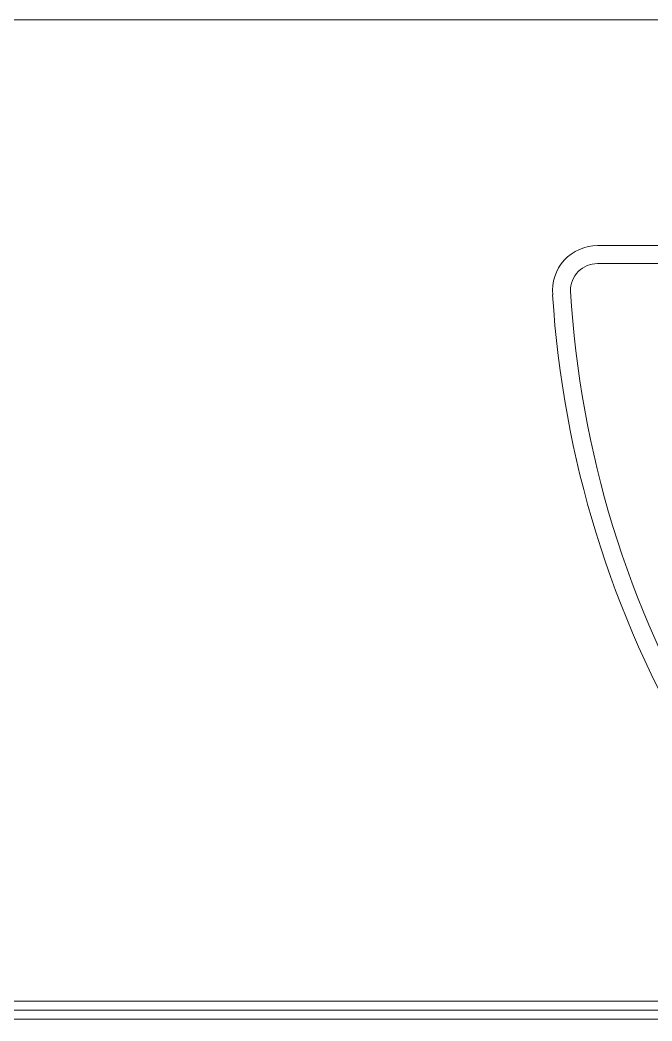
# Model space of a CAD drawing. Header units: centimetres. Extents: x 118932 to 154602, y -32682 to -23521.
# Drawn here: x 139221.31 to 139228.32, y -27072.02 to -27060.93 of the extents above; entities that cross this region are included whole.
import ezdxf

# ---------------------------------------------------------------- set-up
doc = ezdxf.new("R2010")
doc.units = ezdxf.units.CM
doc.header["$LTSCALE"] = 50
doc.header["$MEASUREMENT"] = 0
for name, color, linetype, lineweight, true_color in [('GEN_02_TF_Pencere', 7, 'Continuous', 9, 0x6093ac), ('GEN_05_ML_Alçıpan_giydirme', 7, 'Continuous', 18, 0x7ebab5), ('GEN_05_ML_Mermer', 7, 'Continuous', 9, 0x9d8692)]:
    doc.layers.add(name, color=color, linetype=linetype, lineweight=lineweight, true_color=true_color)

# ---------------------------------------------------------------- blocks, each defined once
blk = doc.blocks.new('P7_')
at = {"layer": 'GEN_02_TF_Pencere'}
for p, q in [((163389.715, -16168.753, 0), (163471.145, -16168.753, 0)), ((163389.715, -16168.853, 0), (163471.145, -16168.853, 0)), ((163389.765, -16168.953, 0), (163471.095, -16168.953, 0))]:
    blk.add_line(p, q, dxfattribs=at)
at = {"layer": 'GEN_02_TF_Pencere', "extrusion": (0, 0, -1)}
for p, q in [((163391.585, -16177.125, 0), (163392.666, -16177.125, 0)), ((163392.666, -16177.325, 0), (163391.285, -16177.325, 0))]:
    blk.add_line(p, q, dxfattribs=at)
for centre, radius, start, end in [((-163381.836, -16177.48, 0), 11.35, 149.2896, 176.4497), ((-163381.836, -16177.48, 0), 11.15, 149.2971, 176.6114), ((-163392.666, -16176.825, 0), 0.5, 174.4787, 270), ((-163392.666, -16176.825, 0), 0.3, 179.1788, 270)]:
    blk.add_arc(centre, radius, start, end, dxfattribs=at)
at = {"layer": 'GEN_05_ML_Mermer', "elevation": 0}
blk.add_lwpolyline([(163483.715, -16179.824), (163288.715, -16179.824), (163288.715, -16161.825), (163483.715, -16161.825)], close=True, dxfattribs=at)
blk = doc.blocks.new('dograma level 0 d blok')
at = {"layer": 'GEN_05_ML_Alçıpan_giydirme', "color": 1, "rotation": 180}
blk.add_blockref('P7_', (162640.177, -16010.482, 0), dxfattribs=at)

msp = doc.modelspace()

# ---------------------------------------------------------------- block references
msp.add_blockref('dograma level 0 d blok', (139980.204, -27230.27, 0))

doc.saveas('drawing.dxf')
